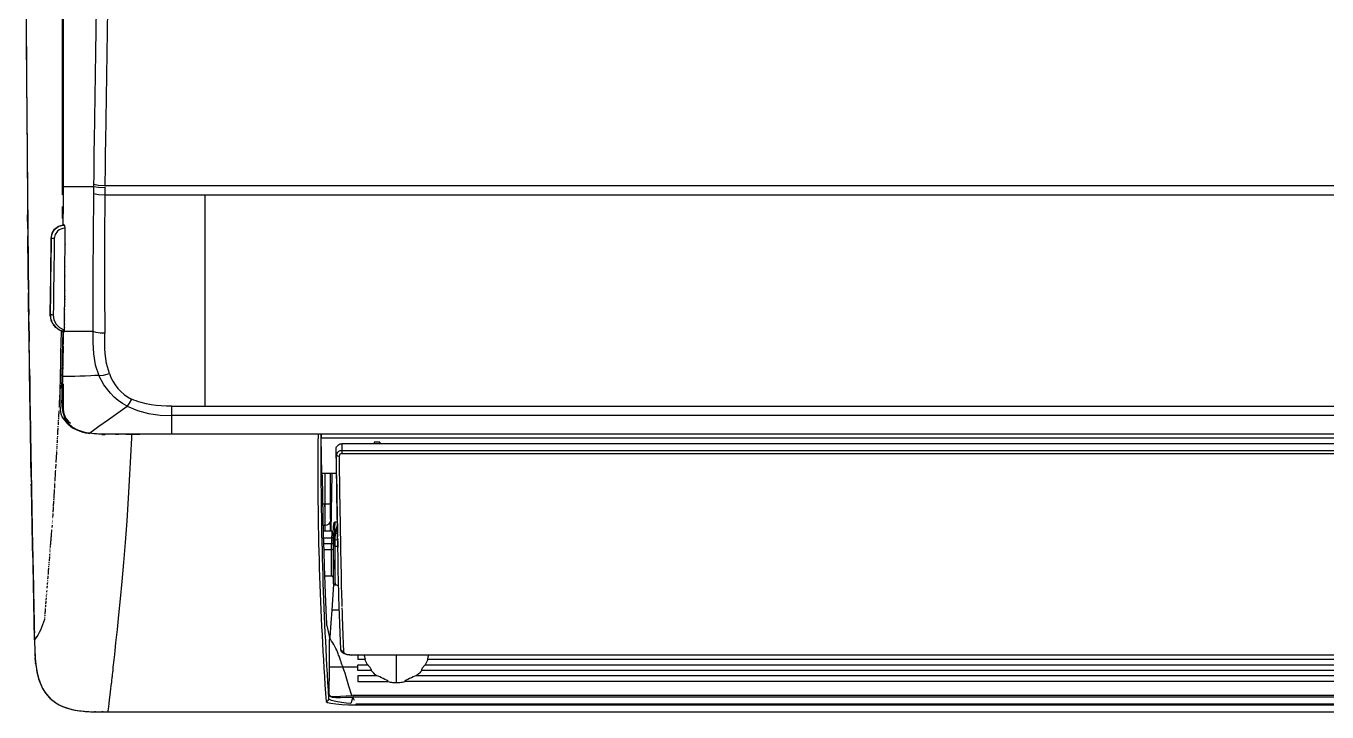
# Model space of a CAD drawing. Header units: millimetres. Extents: x 1291 to 5660, y 748 to 2981.
# Drawn here: x 1316.2 to 1551.4, y 1214.9 to 1338.8 of the extents above; entities that cross this region are included whole.
import ezdxf

# ---------------------------------------------------------------- set-up
doc = ezdxf.new("R2010")
doc.units = ezdxf.units.MM

msp = doc.modelspace()

# ---------------------------------------------------------------- linework, layer by layer
for p, q in [((1322.7, 1283.72), (1322.33, 1283.81)), ((1322.24, 1272.16), (1322.22, 1271.73)), ((1322.03, 1268.25), (1322.02, 1268.12)), ((1321.39, 1257.22), (1321.36, 1256.78)), ((1321.23, 1254.57), (1321.22, 1254.45)), ((1321.26, 1255.1), (1321.25, 1254.99)), ((1321.14, 1253.04), (1321.08, 1252.04)), ((1320.39, 1243.01), (1320.33, 1242.16)), ((1319.97, 1237.72), (1319.93, 1237.25)), ((1331.01, 1214.9), (2366.35, 1214.9))]:
    msp.add_line(p, q)
for points in [[(1319.49, 1231.67), (1319.49, 1231.63, -0.086715), (1317.7, 1227.91), (1316.71, 1282.01), (1316.22, 1336.11), (1316.21, 1390.21), (1316.69, 1444.32), (1317.67, 1498.42), (1317.67, 1498.46), (1317.68, 1498.51)], [(1322.77, 1308.37, -0.002284), (1323.36, 1466.25), (1323.41, 1466.27), (1323.5, 1466.29, 0.046694), (1322.3, 1488.44)], [(1330.43, 1309.81), (1330.43, 1309.59), (1330.42, 1308.94), (1330.42, 1308.29, 0.006046), (1330.43, 1283.34)], [(1322.66, 1273.4), (1322.71, 1275.49), (1322.72, 1275.45), (1322.72, 1275.57, 0.001564), (1322.88, 1283.63), (1322.8, 1283.64), (1322.71, 1283.65), (1322.77, 1283.66), (1322.83, 1283.67)], [(1368.98, 1265.04, 0.021038), (1370.44, 1216.8), (1370.68, 1216.63), (1371.29, 1216.48), (1372.17, 1216.36), (1373.26, 1216.26), (1374.51, 1216.2), (1375.86, 1216.18), (2245.99, 1216.18), (2247.34, 1216.2), (2248.6, 1216.26), (2249.69, 1216.36), (2250.56, 1216.48), (2251.17, 1216.63), (2251.41, 1216.8, 0.021106), (2252.87, 1265.04)], [(1370.44, 1216.8), (1370.79, 1216.95), (1370.94, 1217.3, -0.017009), (1369.54, 1265.05), (1369.55, 1264.43)], [(2248.57, 1262.09), (1373.28, 1262.09, 0.407565), (1372.28, 1261.42), (1372.43, 1261.21), (1372.78, 1261.12), (1372.8, 1259.67), (1372.82, 1258.23), (1372.84, 1256.8), (1372.86, 1255.39), (1372.88, 1254), (1372.91, 1252.63), (1372.92, 1251.94), (1372.94, 1250.6), (1372.95, 1249.94), (1372.97, 1248.63), (1372.99, 1247.34), (1373.02, 1246.08), (1373.04, 1244.85), (1373.06, 1243.64), (1373.08, 1242.46), (1373.11, 1241.31), (1373.13, 1240.18), (1373.18, 1238.01), (1373.24, 1235.94), (1373.26, 1234.94), (1373.29, 1233.97)]]:
    msp.add_lwpolyline(points, format="xyb")
for points in [[(1316.16, 1363.91), (1316.16, 1353.23), (1316.19, 1342.56), (1316.21, 1337.64), (1316.24, 1332.72), (1316.26, 1328.13), (1316.29, 1323.55), (1316.35, 1315.42), (1316.42, 1307.28), (1316.43, 1306.01), (1316.45, 1304.74), (1316.53, 1297.12), (1316.54, 1295.89)], [(1328.84, 1342.06), (1328.72, 1334.09), (1328.6, 1326.13), (1328.48, 1318.18), (1328.45, 1316.2), (1328.43, 1314.22), (1328.42, 1313.72), (1328.42, 1313.22), (1328.41, 1312.24), (1328.4, 1311.74), (1328.4, 1311.24), (1328.39, 1310.75), (1328.39, 1310.25), (1328.39, 1310.02), (1328.38, 1309.81), (1328.36, 1308.51), (1328.36, 1307.72), (1328.35, 1306.95), (1328.34, 1306.55), (1328.34, 1306.16), (1328.34, 1305.38), (1328.32, 1303.82), (1328.3, 1302.25), (1328.28, 1299.13), (1328.27, 1296.02), (1328.26, 1292.91), (1328.26, 1289.82), (1328.26, 1283.65), (1328.25, 1281.64), (1328.34, 1279.63), (1328.69, 1277.64), (1329.34, 1275.7), (1328.58, 1275.67), (1327.86, 1275.64), (1326.85, 1275.6), (1325.89, 1275.57), (1324.97, 1275.54), (1324.12, 1275.51), (1323.41, 1275.5), (1322.76, 1275.49)], [(1323.08, 1283.82), (1323.09, 1283.84), (1323.18, 1292.31), (1323.19, 1292.38), (1323.22, 1302.38), (1323.21, 1302.46), (1323.2, 1302.54), (1323.19, 1302.61), (1323.17, 1302.68), (1323.15, 1302.74), (1323.12, 1302.79), (1323.1, 1302.83), (1323.09, 1302.85), (1323.07, 1302.86), (1322.98, 1302.88), (1322.9, 1302.91), (1322.9, 1304.21), (1322.91, 1305.52), (1322.91, 1313.46), (1322.91, 1316.44), (1322.91, 1328.42), (1322.91, 1334.42), (1322.92, 1338.24), (1322.92, 1342.06)], [(1330.91, 1341.86), (1330.79, 1333.89), (1330.66, 1325.93), (1330.6, 1321.95), (1330.53, 1317.97), (1330.5, 1315.99), (1330.47, 1314), (1330.46, 1313.01), (1330.45, 1312.02), (1330.44, 1311.52), (1330.43, 1310.03), (2366.92, 1310.03)], [(1316.26, 1328.13), (1316.29, 1323.55), (1316.35, 1315.42), (1316.43, 1307.28)], [(1322.91, 1308.33), (1322.81, 1308.34), (1322.77, 1308.36)], [(1330.43, 1309.6), (1329.27, 1309.65), (1328.38, 1309.81), (1322.91, 1309.81)], [(2374.44, 1309.81), (2368.97, 1309.81), (2368.98, 1309.16), (2368.99, 1308.51), (2368.09, 1308.35), (2366.94, 1308.28), (1330.41, 1308.28), (1329.25, 1308.35), (1328.37, 1308.51)], [(1328.39, 1310.25), (1329.27, 1310.1), (1330.43, 1310.03)], [(1348.47, 1308.29), (1348.47, 1270.13)], [(1322.76, 1304.08), (1322.77, 1306.22)], [(1316.47, 1302.2), (1316.45, 1304.74)], [(1320.54, 1286.6), (1320.54, 1286.76), (1320.63, 1293.57), (1320.71, 1300.54), (1320.88, 1301.4), (1321.34, 1302.14), (1322.05, 1302.67), (1322.9, 1302.91), (1322.76, 1302.88)], [(1320.63, 1285.97), (1320.6, 1287.6), (1320.6, 1288.02), (1320.62, 1289.3), (1320.63, 1290.14), (1320.65, 1291.85), (1320.67, 1293.58), (1320.69, 1295.3), (1320.71, 1296.17), (1320.72, 1297.04), (1320.74, 1298.79), (1320.74, 1299.23), (1320.75, 1299.66), (1320.75, 1299.89), (1320.76, 1300.1), (1320.76, 1300.44), (1320.77, 1300.76), (1320.8, 1300.97), (1320.85, 1301.18), (1320.92, 1301.38), (1320.93, 1301.41), (1320.94, 1301.43), (1320.95, 1301.46), (1320.96, 1301.49), (1320.99, 1301.53)], [(1321.01, 1301.58), (1321.06, 1301.68), (1321.12, 1301.77), (1321.18, 1301.86), (1321.24, 1301.95), (1321.3, 1302.04), (1321.38, 1302.11), (1321.41, 1302.15), (1321.49, 1302.23), (1321.53, 1302.27), (1321.61, 1302.34), (1321.79, 1302.47), (1321.92, 1302.56), (1321.97, 1302.58), (1322, 1302.6), (1322.02, 1302.61)], [(1323.22, 1302.31), (1322.84, 1302.26), (1322.47, 1302.17), (1322.13, 1302.01), (1321.84, 1301.77), (1321.41, 1301.17), (1321.26, 1300.45), (1321.24, 1298.68), (1321.22, 1296.92), (1321.2, 1296.05), (1321.19, 1295.18), (1321.17, 1293.44), (1321.15, 1291.71), (1321.13, 1289.99), (1321.11, 1288.29), (1321.09, 1286.59), (1321.21, 1285.75), (1321.59, 1284.98), (1322.19, 1284.37), (1322.98, 1283.95), (1323.09, 1283.91)], [(1322.05, 1302.62), (1322.07, 1302.63), (1322.17, 1302.68)], [(1322.27, 1302.72), (1322.37, 1302.76), (1322.58, 1302.82), (1322.8, 1302.86), (1322.9, 1302.87), (1322.94, 1302.87), (1322.95, 1302.86)], [(1323.02, 1302.86), (1323.05, 1302.86), (1323.05, 1302.92), (1322.98, 1302.91)], [(1316.6, 1291.22), (1316.58, 1292.36), (1316.57, 1293.51), (1316.55, 1294.66), (1316.54, 1295.89), (1316.53, 1297.12), (1316.51, 1298.39), (1316.49, 1300.93)], [(1321.26, 1300.44), (1320.92, 1300.47), (1320.76, 1300.54), (1320.71, 1300.54)], [(1323.22, 1299.44), (1323.21, 1299.36)], [(1323.21, 1296.45), (1323.2, 1296.38)], [(1316.56, 1294.66), (1316.57, 1293.51), (1316.58, 1292.36), (1316.62, 1288.92), (1316.65, 1286.62)], [(1323.2, 1295.42), (1323.2, 1295.35)], [(1323.2, 1293.71), (1323.19, 1293.64)], [(1316.69, 1283.76), (1316.68, 1284.34), (1316.67, 1285.48), (1316.65, 1286.62), (1316.63, 1287.77), (1316.62, 1288.92), (1316.6, 1290.64)], [(1323.16, 1289.53), (1323.15, 1289.46)], [(1323.17, 1289.99), (1323.16, 1289.93)], [(1323.18, 1291.14), (1323.17, 1291.08)], [(1320.59, 1287.18), (1320.6, 1287.39)], [(1323.14, 1287.69), (1323.13, 1287.63)], [(1323.15, 1288.6), (1323.14, 1288.54)], [(1321.09, 1286.59), (1320.75, 1286.64), (1320.59, 1286.76), (1320.54, 1286.76)], [(1320.55, 1286.51), (1320.55, 1286.52)], [(1320.57, 1286.33), (1320.56, 1286.35)], [(1320.59, 1286.87), (1320.59, 1286.97)], [(1320.91, 1285.33), (1320.81, 1285.56), (1320.73, 1285.79), (1320.71, 1285.85), (1320.67, 1286.03), (1320.64, 1286.15), (1320.62, 1286.27), (1320.61, 1286.39), (1320.6, 1286.52), (1320.59, 1286.63)], [(1320.61, 1286.06), (1320.61, 1286.07)], [(1320.63, 1285.99), (1320.62, 1286)], [(1320.68, 1285.78), (1320.68, 1285.79), (1320.67, 1285.82)], [(1320.94, 1285.15), (1320.86, 1285.32), (1320.83, 1285.39), (1320.79, 1285.48), (1320.76, 1285.54), (1320.74, 1285.61), (1320.72, 1285.66), (1320.7, 1285.71), (1320.69, 1285.74)], [(1321.06, 1285.06), (1321.02, 1285.12), (1320.96, 1285.23)], [(1321.02, 1285.02), (1320.97, 1285.1)], [(1321.06, 1284.95), (1321.04, 1284.99)], [(1322.11, 1283.93), (1321.56, 1284.35), (1321.11, 1284.88), (1321.09, 1284.91), (1321.08, 1284.93)], [(1322.61, 1283.75), (1322.49, 1283.8), (1322.38, 1283.85), (1322.26, 1283.91), (1322.05, 1284.04), (1321.84, 1284.19), (1321.79, 1284.23), (1321.74, 1284.27), (1321.69, 1284.31), (1321.65, 1284.35), (1321.56, 1284.44), (1321.47, 1284.53), (1321.3, 1284.71), (1321.16, 1284.91), (1321.12, 1284.96)], [(1323.11, 1284.99), (1323.1, 1284.93)], [(1323.12, 1286.11), (1323.11, 1286.04)], [(1323.11, 1285.73), (1323.11, 1285.67)], [(1323.13, 1286.86), (1323.12, 1286.8)], [(1323.12, 1286.49), (1323.12, 1286.42)], [(1316.68, 1284.34), (1316.7, 1283.19), (1316.72, 1281.83)], [(1316.8, 1276.36), (1316.78, 1277.73), (1316.72, 1281.83), (1316.7, 1283.19)], [(1322.27, 1283.84), (1322.26, 1283.85), (1322.24, 1283.85)], [(1322.32, 1283.81), (1322.3, 1283.82), (1322.28, 1283.83)], [(1322.37, 1274.38), (1322.38, 1275.16), (1322.4, 1275.91), (1322.44, 1277.8), (1322.48, 1279.72), (1322.52, 1281.65), (1322.56, 1283.6), (1322.56, 1283.7)], [(1322.39, 1283.78), (1322.38, 1283.78)], [(1322.43, 1283.76), (1322.4, 1283.77)], [(1322.55, 1283.71), (1322.52, 1283.72)], [(1322.71, 1283.65), (1322.68, 1283.66)], [(1322.74, 1275.51), (1322.73, 1275.53), (1322.72, 1275.55), (1322.72, 1275.57), (1322.71, 1275.53), (1322.71, 1275.49), (1322.7, 1275.49), (1322.7, 1275.48), (1322.72, 1276.5), (1322.74, 1277.5), (1322.76, 1278.51), (1322.78, 1279.52), (1322.82, 1281.57), (1322.86, 1283.64), (1322.78, 1283.65)], [(1322.82, 1283.68), (1322.73, 1283.71), (1322.72, 1283.71)], [(1322.82, 1283.67), (1322.88, 1283.75), (1322.98, 1283.95)], [(1329.33, 1275.7), (1330.17, 1275.79), (1331.23, 1276.09), (1330.73, 1277.85), (1330.48, 1279.67), (1330.44, 1280.58), (1330.43, 1281.5), (1330.43, 1282.42), (1330.43, 1283.34), (1329.57, 1283.37), (1328.82, 1283.48), (1328.26, 1283.65), (1322.91, 1283.65), (1322.9, 1283.12), (1322.89, 1282.61), (1322.88, 1282.09), (1322.87, 1281.58), (1322.87, 1281.32)], [(1322.89, 1283.66), (1322.88, 1283.66)], [(1323.06, 1283.72), (1323.05, 1283.69), (1323.04, 1283.67)], [(1323.07, 1283.77), (1323.06, 1283.74)], [(1323.08, 1283.8), (1323.07, 1283.78)], [(1323.1, 1284.38), (1323.09, 1284.31)], [(1322.87, 1281.06), (1322.86, 1280.8), (1322.86, 1280.55), (1322.85, 1280.03), (1322.84, 1279.52), (1322.82, 1278.51), (1322.8, 1277.5), (1322.79, 1277.37)], [(1316.9, 1269.53), (1316.8, 1276.36), (1316.82, 1274.99), (1316.86, 1272.26)], [(1322.7, 1275.7), (1322.49, 1275.78), (1322.4, 1275.91)], [(1322.69, 1275.49), (1322.64, 1273.37), (1322.65, 1271.17), (1322.72, 1270.04), (1322.88, 1268.92), (1323.03, 1268.37), (1323.23, 1267.84), (1323.34, 1267.6), (1323.48, 1267.36), (1323.56, 1267.24), (1323.64, 1267.13), (1323.71, 1267.02), (1323.8, 1266.91), (1323.81, 1266.93), (1324.55, 1266.26), (1325.44, 1265.8), (1326.41, 1265.49), (1327.39, 1265.3), (1327.52, 1265.28)], [(1322.75, 1275.41), (1322.7, 1273.36), (1322.71, 1271.25), (1322.77, 1270.15), (1322.93, 1269.04), (1323.27, 1267.97), (1323.83, 1267.01), (1323.81, 1266.98), (1323.81, 1266.96), (1323.8, 1266.94), (1323.81, 1266.93), (1323.22, 1267.89), (1322.88, 1269), (1322.72, 1270.12), (1322.66, 1271.24)], [(1322.79, 1277.24), (1322.79, 1277.12), (1322.78, 1276.49), (1322.77, 1276.24), (1322.75, 1275.49)], [(1322.75, 1275.5), (1322.75, 1275.5)], [(1322.76, 1275.99), (1322.76, 1275.75)], [(1322.79, 1276.99), (1322.78, 1276.74)], [(1342.5, 1265.11), (1342.5, 1270.13), (1341.55, 1270.15), (1340.58, 1270.2), (1339.68, 1270.28), (1338.79, 1270.42), (1337.87, 1270.6), (1336.96, 1270.82), (1336.52, 1270.95), (1336.07, 1271.1), (1335.64, 1271.27), (1335.22, 1271.45), (1334.8, 1270.69), (1334.44, 1270.15), (1333.62, 1270.64), (1332.84, 1271.19), (1332.1, 1271.81), (1331.41, 1272.49), (1330.23, 1274.01), (1329.34, 1275.7)], [(1322.35, 1273.98), (1322.33, 1273.78), (1322.32, 1273.57), (1322.31, 1273.36), (1322.3, 1273.15), (1322.29, 1272.94), (1322.27, 1272.72), (1322.27, 1272.64), (1322.27, 1272.57), (1322.26, 1272.48), (1322.26, 1272.4)], [(1324.92, 1266.04), (1324.54, 1266.26), (1324.15, 1266.57), (1323.74, 1266.95), (1322.71, 1268.24), (1322.54, 1268.69), (1322.44, 1269.17), (1322.4, 1269.4), (1322.38, 1269.65), (1322.37, 1269.89), (1322.36, 1270.14), (1322.36, 1273.87), (1322.37, 1274.39), (1322.36, 1274.18)], [(1322.87, 1274.19), (1322.86, 1273.08), (1322.85, 1271.93), (1322.85, 1271.36), (1322.86, 1270.77), (1322.86, 1270.18), (1322.87, 1269.58), (1323, 1268.8)], [(1317.1, 1257.4), (1317.09, 1258.03), (1317.08, 1258.66), (1317.06, 1259.3), (1317.04, 1260.57), (1317.02, 1261.84), (1317.01, 1262.48), (1317, 1263.11), (1316.99, 1263.75), (1316.98, 1264.38), (1316.96, 1265.65), (1316.94, 1266.93), (1316.92, 1268.23), (1316.9, 1269.53), (1316.86, 1272.26)], [(1322.19, 1271.2), (1322.18, 1271.11), (1322.18, 1271.01), (1322.17, 1270.93), (1322.17, 1270.83), (1322.17, 1270.75), (1322.16, 1270.67), (1322.15, 1270.52), (1322.15, 1270.46), (1322.15, 1270.39)], [(1322.21, 1271.56), (1322.21, 1271.47), (1322.21, 1271.38), (1322.19, 1271.29)], [(1322.23, 1271.9), (1322.22, 1271.81)], [(1322.35, 1272.3), (1322.36, 1272.83)], [(1322.36, 1271.23), (1322.35, 1271.77)], [(1316.92, 1268.23), (1316.94, 1266.93)], [(1322.09, 1269.33), (1322.08, 1269.3), (1322.03, 1268.17)], [(1322.04, 1268.34), (1322.03, 1268.29)], [(1322.05, 1268.5), (1322.04, 1268.46)], [(1322.04, 1268.43), (1322.04, 1268.39)], [(1322.05, 1268.61), (1322.05, 1268.57)], [(1322.07, 1268.89), (1322.06, 1268.85)], [(1322.07, 1269.06), (1322.07, 1269.03)], [(1322.07, 1269), (1322.07, 1268.96)], [(1322.1, 1269.62), (1322.1, 1269.59)], [(1322.13, 1270.06), (1322.12, 1270.03), (1322.12, 1269.97)], [(1322.14, 1270.24), (1322.13, 1270.19)], [(1322.14, 1270.34), (1322.14, 1270.28)], [(1323.11, 1268.43), (1323.11, 1268.42), (1323.39, 1267.89), (1323.77, 1267.43), (1324.23, 1267.06)], [(1327.64, 1265.28), (1327.63, 1265.29), (1327.62, 1265.3), (1329.34, 1266.53), (1331.08, 1267.77), (1332.75, 1268.95), (1334.44, 1270.15), (1336.33, 1269.35), (1338.34, 1268.83), (1340.4, 1268.55), (1342.5, 1268.46)], [(1342.5, 1270.13), (2354.85, 1270.13), (2354.85, 1265.11)], [(2354.85, 1268.45), (1342.5, 1268.45)], [(1321.92, 1266.18), (1321.88, 1265.62), (1321.87, 1265.44), (1321.86, 1265.26), (1321.85, 1265.08), (1321.85, 1265.03), (1321.85, 1264.98)], [(1321.91, 1265.99), (1321.89, 1265.81)], [(1321.94, 1266.57), (1321.93, 1266.37)], [(1321.96, 1267), (1321.96, 1266.96), (1321.95, 1266.76)], [(1321.98, 1267.26), (1321.97, 1267.22)], [(1321.97, 1267.18), (1321.97, 1267.13), (1321.97, 1267.09)], [(1321.99, 1267.5), (1321.99, 1267.44), (1321.98, 1267.41)], [(1322, 1267.62), (1321.99, 1267.59)], [(1322, 1267.69), (1322, 1267.67)], [(1322.02, 1267.97), (1322.01, 1267.93)], [(1322.01, 1267.86), (1322.01, 1267.83)], [(1323.83, 1267.01), (1324.57, 1266.35), (1325.44, 1265.87), (1326.39, 1265.56), (1327.36, 1265.35), (1327.5, 1265.33), (1327.62, 1265.3)], [(1317.7, 1227.9), (1317.71, 1227.2), (1317.73, 1226.51), (1317.75, 1225.82), (1317.79, 1225.12), (1317.84, 1224.42), (1317.9, 1223.73), (1317.99, 1223.04), (1318.09, 1222.36), (1318.24, 1221.67), (1318.41, 1221), (1318.63, 1220.34), (1318.89, 1219.69), (1319.2, 1219.07), (1319.56, 1218.48), (1319.99, 1217.92), (1320.45, 1217.41), (1320.98, 1216.95), (1321.55, 1216.55), (1322.14, 1216.2), (1322.77, 1215.9), (1323.42, 1215.65), (1324.09, 1215.45), (1324.77, 1215.29), (1325.45, 1215.17), (1326.14, 1215.08), (1326.84, 1215.01), (1327.53, 1214.96), (1328.23, 1214.93), (1329.62, 1214.9), (1331.01, 1214.9), (1331.03, 1215.13), (1331.12, 1215.84), (1331.19, 1216.41), (1331.28, 1217.12), (1331.38, 1218.01), (1331.51, 1219.06), (1331.58, 1219.66), (1331.65, 1220.31), (1331.69, 1220.65), (1331.73, 1221), (1331.75, 1221.19), (1331.77, 1221.37), (1331.8, 1221.56), (1331.82, 1221.75), (1331.84, 1221.95), (1331.86, 1222.14), (1331.89, 1222.35), (1331.91, 1222.55), (1331.95, 1222.97), (1332, 1223.41), (1332.1, 1224.32), (1332.21, 1225.29), (1332.43, 1227.42), (1332.68, 1229.8), (1332.95, 1232.43), (1333.23, 1235.32), (1333.53, 1238.48), (1333.83, 1241.89), (1334.13, 1245.54), (1334.43, 1249.43), (1334.71, 1253.51), (1334.96, 1257.78), (1335.08, 1259.97), (1335.19, 1262.2), (1335.23, 1263.32), (1335.27, 1264.45), (1335.3, 1265.04)], [(1321.8, 1264.09), (1321.79, 1263.88), (1321.77, 1263.67), (1321.76, 1263.48)], [(1321.81, 1264.34), (1321.81, 1264.32), (1321.81, 1264.26), (1321.8, 1264.23)], [(1321.8, 1264.16), (1321.8, 1264.13)], [(1321.82, 1264.41), (1321.81, 1264.39)], [(1321.83, 1264.61), (1321.82, 1264.59)], [(1321.82, 1264.51), (1321.82, 1264.49)], [(1321.83, 1264.75), (1321.83, 1264.68), (1321.83, 1264.64)], [(1326.91, 1265.36), (1327.39, 1265.28), (1327.65, 1265.23)], [(1327.37, 1265.35), (1327.38, 1265.31), (1327.39, 1265.3), (1327.39, 1265.28)], [(1327.63, 1265.31), (1328.04, 1265.25), (1328.45, 1265.21), (1328.86, 1265.17)], [(1328.05, 1265.21), (1327.65, 1265.25), (1327.64, 1265.26)], [(2369.86, 1265.33), (2369.73, 1265.3), (2369.72, 1265.29), (2369.72, 1265.28), (2369.71, 1265.26), (2369.7, 1265.25), (2369.13, 1265.18), (2368.54, 1265.13), (2368.13, 1265.11), (2367.71, 1265.09), (2367.29, 1265.08), (1329.88, 1265.08), (1329.29, 1265.1), (1328.88, 1265.13), (1328.47, 1265.16)], [(1329.27, 1265.15), (1329.87, 1265.12), (1330.47, 1265.11)], [(1329.87, 1265.06), (1330.48, 1265.05)], [(1330.47, 1265.11), (1330.47, 1265.09), (1330.47, 1265.08)], [(1332.34, 1265.11), (1332.97, 1265.11)], [(1334.22, 1265.11), (1336.72, 1265.09)], [(1340.46, 1265.09), (1339.21, 1265.09)], [(1340.46, 1265.12), (1340.46, 1265.05)], [(1370.59, 1230.54), (1370.54, 1231.01), (1370.49, 1231.89), (1370.31, 1236.29), (1370.14, 1241.27), (1370.06, 1243.91), (1369.98, 1246.89), (1369.9, 1250.2), (1369.84, 1253.8), (1369.77, 1257.69), (1369.74, 1257.69), (1369.74, 1257.92), (1369.65, 1258.02), (1369.55, 1264.44), (2252.3, 1264.44)], [(1380.15, 1263.36), (1380.15, 1263.63), (1379.15, 1263.63), (1379.15, 1263.36)], [(1379.15, 1263.63), (1379.18, 1263.36)], [(1380.15, 1263.63), (1380.12, 1263.36)], [(1317.01, 1262.48), (1317.02, 1261.84), (1317.05, 1260.57)], [(1321.67, 1261.95), (1321.67, 1261.79), (1321.66, 1261.63), (1321.63, 1261.07), (1321.61, 1260.79), (1321.58, 1260.24), (1321.56, 1259.96)], [(1321.69, 1262.27), (1321.68, 1262.12)], [(1321.71, 1262.6), (1321.7, 1262.44)], [(1321.73, 1262.93), (1321.72, 1262.76)], [(1321.75, 1263.29), (1321.74, 1263.11)], [(1372.34, 1257.11), (1372.32, 1258.53), (1372.3, 1259.96), (1372.28, 1261.42), (1372.27, 1261.94), (1372.26, 1262.46), (1372.28, 1262.63), (1372.33, 1262.79), (1372.41, 1262.94), (1372.53, 1263.08), (1372.66, 1263.19), (1372.83, 1263.28), (1372.99, 1263.33), (1373.15, 1263.36), (1373.2, 1263.36)], [(1373.07, 1226.27), (1373.02, 1227.67), (1372.96, 1229.19), (1372.9, 1230.8), (1372.85, 1232.54), (1372.83, 1232.99), (1372.82, 1233.45), (1372.81, 1233.68), (1372.8, 1233.92), (1372.8, 1234.15), (1372.79, 1234.39), (1372.76, 1235.35), (1372.74, 1236.35), (1372.68, 1238.4), (1372.64, 1240.57), (1372.61, 1241.69), (1372.59, 1242.84), (1372.55, 1244.66), (1372.54, 1245.21), (1372.52, 1246.44), (1372.49, 1247.7), (1372.47, 1248.98), (1372.45, 1250.28), (1372.44, 1250.61), (1372.44, 1250.94), (1372.43, 1251.27), (1372.43, 1251.61), (1372.42, 1252.28), (1372.4, 1252.96), (1372.38, 1254.32), (1372.36, 1255.71), (1372.3, 1259.59), (1372.26, 1262.47)], [(2248.6, 1263.36), (1373.25, 1263.36), (1373.26, 1262.99), (1373.27, 1262.62), (1373.27, 1262.35), (1373.28, 1262.09), (1373.28, 1261.58), (2248.57, 1261.58)], [(1317.07, 1259.3), (1317.08, 1258.66), (1317.09, 1258.03), (1317.14, 1255.49), (1317.23, 1250.31), (1317.33, 1245.13), (1317.37, 1242.84), (1317.43, 1240.11), (1317.52, 1236)], [(1321.54, 1259.69), (1321.53, 1259.42), (1321.51, 1259.15), (1321.49, 1258.88)], [(1317.11, 1256.76), (1317.13, 1256.13)], [(1321.34, 1256.47), (1321.34, 1256.45)], [(1321.36, 1256.7), (1321.35, 1256.68)], [(1321.37, 1256.86), (1321.36, 1256.84)], [(1321.38, 1257.02), (1321.37, 1257)], [(1321.39, 1257.16), (1321.38, 1257.14)], [(1321.48, 1258.61), (1321.46, 1258.34), (1321.44, 1258.07), (1321.43, 1257.8), (1321.41, 1257.53), (1321.39, 1257.27)], [(1372.34, 1258.02), (1369.65, 1258.02)], [(1370.18, 1257.93), (1370.18, 1251.34), (1370.18, 1250.3), (1370.19, 1249.38), (1370.2, 1248.59)], [(1371.17, 1257.93), (1371.18, 1251.55), (1371.18, 1250.73), (1371.19, 1249.98), (1371.2, 1249.35)], [(1371.47, 1257.93), (1371.3, 1247.56)], [(1372.34, 1256.78), (1372.36, 1255.41), (1372.37, 1254.73), (1372.38, 1254.06), (1372.4, 1252.72), (1372.42, 1251.42), (1372.51, 1246.54)], [(1317.38, 1242.84), (1317.33, 1245.13), (1317.13, 1255.49), (1317.12, 1256.12)], [(1321.26, 1255.07), (1321.18, 1253.62)], [(1321.21, 1254.23), (1321.21, 1254.2)], [(1321.22, 1254.39), (1321.22, 1254.37)], [(1321.24, 1254.75), (1321.24, 1254.72)], [(1321.27, 1255.18), (1321.26, 1255.15)], [(1321.32, 1256.16), (1321.32, 1256.14), (1321.28, 1255.35), (1321.27, 1255.33)], [(1321.29, 1255.62), (1321.28, 1255.61)], [(1321.28, 1255.52), (1321.28, 1255.51)], [(1321.28, 1255.45), (1321.28, 1255.43)], [(1321.3, 1255.77), (1321.29, 1255.76)], [(1321.29, 1255.7), (1321.29, 1255.69)], [(1321.3, 1255.85), (1321.3, 1255.83)], [(1321.32, 1256.07), (1321.31, 1256.05)], [(1321.31, 1256), (1321.31, 1255.98)], [(1321.33, 1256.32), (1321.33, 1256.3)], [(1321.07, 1251.88), (1321.06, 1251.72), (1321.05, 1251.54), (1321.04, 1251.37), (1321.03, 1251.18), (1321.02, 1250.99)], [(1321.11, 1252.54), (1321.09, 1252.21)], [(1321.13, 1252.87), (1321.12, 1252.7)], [(1321.16, 1253.37), (1321.15, 1253.2)], [(1321.17, 1253.45), (1321.16, 1253.43)], [(1321.17, 1253.53), (1321.17, 1253.51)], [(1321.19, 1253.79), (1321.18, 1253.77)], [(1321.18, 1253.7), (1321.18, 1253.68)], [(1321.2, 1254.04), (1321.2, 1254.01)], [(1371.18, 1252.42), (1369.86, 1252.42)], [(1370.17, 1252.42), (1370.18, 1251.34), (1370.19, 1250.3), (1370.19, 1249.38)], [(1320.92, 1249.4), (1320.91, 1249.38), (1320.91, 1249.35)], [(1320.93, 1249.51), (1320.92, 1249.49)], [(1320.95, 1249.8), (1320.94, 1249.78)], [(1320.94, 1249.71), (1320.94, 1249.71)], [(1320.95, 1249.88), (1320.95, 1249.85)], [(1320.97, 1250.12), (1320.96, 1250.08), (1320.96, 1250.05), (1320.96, 1250.02)], [(1321.01, 1250.79), (1321, 1250.6), (1320.98, 1250.39), (1320.97, 1250.18)], [(1370.91, 1248.81), (1371.12, 1249.07), (1371.2, 1249.35), (1371.24, 1247.54), (1371.2, 1249.35), (1371.12, 1249.06), (1370.9, 1248.81), (1370.58, 1248.65), (1370.2, 1248.59), (1370.22, 1247.55)], [(1320.79, 1247.83), (1320.79, 1247.8), (1320.79, 1247.77), (1320.77, 1247.6), (1320.73, 1247.1), (1320.71, 1246.93), (1320.7, 1246.76), (1320.69, 1246.6), (1320.67, 1246.43), (1320.66, 1246.25), (1320.64, 1246.07), (1320.62, 1245.88), (1320.61, 1245.69), (1320.59, 1245.49), (1320.57, 1245.28), (1320.56, 1245.23), (1320.56, 1245.18), (1320.56, 1245.14), (1320.55, 1245.1), (1320.55, 1245.06)], [(1320.8, 1247.96), (1320.8, 1247.93), (1320.8, 1247.91)], [(1320.86, 1248.68), (1320.86, 1248.65), (1320.83, 1248.26)], [(1320.83, 1248.32), (1320.83, 1248.29)], [(1320.85, 1248.48), (1320.84, 1248.45)], [(1320.89, 1249.1), (1320.89, 1249.07), (1320.89, 1249.03), (1320.88, 1249)], [(1320.91, 1249.28), (1320.9, 1249.25)], [(1370.2, 1248.59), (1369.94, 1248.59)], [(1371.46, 1247.57), (1369.96, 1247.54)], [(1371.46, 1247.57), (1371.45, 1247.51), (1371.44, 1247.1), (1371.42, 1246.32), (1370, 1246.31)], [(1371.16, 1247.81), (1371.16, 1247.83)], [(1371.46, 1247.58), (1371.4, 1247.58), (1371.35, 1247.59), (1371.3, 1247.62), (1371.27, 1247.64), (1371.24, 1247.67), (1371.22, 1247.69), (1371.2, 1247.72), (1371.19, 1247.74), (1371.18, 1247.77), (1371.17, 1247.78)], [(1371.98, 1246.03), (1371.99, 1246.35), (1372, 1246.66), (1372.01, 1247.19), (1371.95, 1247.19), (1371.91, 1247.18), (1371.86, 1247.17), (1371.82, 1247.15), (1371.79, 1247.13), (1371.76, 1247.11), (1371.73, 1247.09), (1371.72, 1247.06), (1371.71, 1246.72), (1371.7, 1246.43), (1371.69, 1246.16), (1371.69, 1245.9), (1371.69, 1245.91), (1371.7, 1245.92), (1371.71, 1245.95), (1371.73, 1245.97), (1371.76, 1245.99), (1371.8, 1246), (1371.84, 1246.02), (1371.88, 1246.03), (1371.93, 1246.03)], [(1371.71, 1247.03), (1371.75, 1248.56)], [(1371.77, 1248.9), (1371.77, 1248.84), (1371.76, 1248.77), (1371.76, 1248.67), (1371.75, 1248.53)], [(1372.06, 1249.18), (1372, 1249.17), (1371.95, 1249.15), (1371.91, 1249.13), (1371.88, 1249.11), (1371.85, 1249.09), (1371.83, 1249.06), (1371.82, 1249.03), (1371.8, 1249.01), (1371.8, 1248.99), (1371.79, 1248.98), (1371.78, 1248.96), (1371.78, 1248.95), (1371.78, 1248.94)], [(1372.11, 1247.19), (1372.01, 1247.19), (1372.03, 1248.27), (1372.05, 1248.95), (1372.07, 1249.18)], [(1372.46, 1249.18), (1372.06, 1249.18)], [(1372.08, 1246.04), (1372.11, 1247.19)], [(1372.46, 1248.61), (1372.13, 1247.61), (1372.12, 1247.41), (1372.11, 1247.19), (1372.28, 1247.2), (1372.44, 1247.22), (1372.5, 1247.24)], [(1372.13, 1247.61), (1372.31, 1247.62), (1372.49, 1247.66)], [(1320.52, 1244.66), (1320.51, 1244.63)], [(1320.53, 1244.77), (1320.52, 1244.76), (1320.52, 1244.7), (1320.52, 1244.68)], [(1320.54, 1244.9), (1320.53, 1244.9)], [(1320.53, 1244.83), (1320.53, 1244.82)], [(1320.55, 1245.03), (1320.54, 1245)], [(1370.2, 1239.51), (1371.39, 1239.49), (1371.39, 1245.3), (1370.02, 1245.29)], [(1371.7, 1246.45), (1371.67, 1246.4), (1371.64, 1246.38), (1371.6, 1246.36), (1371.51, 1246.33), (1371.46, 1246.32), (1371.42, 1246.32), (1371.41, 1246.07), (1371.41, 1245.83), (1371.4, 1245.56), (1371.4, 1245.3), (1371.43, 1245.3), (1371.45, 1245.3), (1371.5, 1245.31), (1371.55, 1245.32), (1371.59, 1245.33), (1371.62, 1245.35), (1371.65, 1245.37), (1371.67, 1245.39), (1371.69, 1245.41)], [(1371.93, 1244.86), (1371.88, 1244.85), (1371.84, 1244.84), (1371.76, 1244.82), (1371.73, 1244.81), (1371.71, 1244.79), (1371.7, 1244.78), (1371.69, 1244.76)], [(1372.02, 1244.85), (1372.03, 1246.04), (1371.98, 1246.04), (1371.98, 1237.88), (1372.14, 1237.88), (1372.11, 1238.03), (1372.09, 1238.49), (1372.06, 1239.18), (1372.05, 1240.09), (1372.03, 1241.16), (1372.02, 1242.36)], [(1372.02, 1244.86), (1372.03, 1244.86), (1372.2, 1244.86), (1372.35, 1244.88), (1372.55, 1244.91)], [(1372.03, 1246.03), (1372.65, 1246.14)], [(1372.52, 1246.26), (1372.54, 1245.44), (1372.55, 1244.63)], [(1320.36, 1242.53), (1320.35, 1242.44)], [(1320.39, 1242.91), (1320.38, 1242.82), (1320.37, 1242.72)], [(1320.42, 1243.39), (1320.42, 1243.29), (1320.41, 1243.2)], [(1320.45, 1243.68), (1320.44, 1243.58)], [(1320.47, 1243.94), (1320.46, 1243.92)], [(1320.47, 1244.03), (1320.47, 1243.99), (1320.47, 1243.96)], [(1320.49, 1244.26), (1320.48, 1244.23)], [(1320.48, 1244.18), (1320.48, 1244.16)], [(1320.5, 1244.39), (1320.49, 1244.36)], [(1370.06, 1244.25), (1371.4, 1244.26), (1371.44, 1244.26), (1371.49, 1244.26), (1371.54, 1244.27), (1371.62, 1244.29), (1371.65, 1244.3), (1371.67, 1244.32), (1371.68, 1244.33), (1371.69, 1244.34)], [(1317.44, 1240.11), (1317.49, 1237.37), (1317.52, 1236), (1317.55, 1234.64), (1317.56, 1233.96), (1317.58, 1233.27), (1317.61, 1231.57), (1317.65, 1229.86), (1317.67, 1229.18)], [(1320.22, 1240.86), (1320.21, 1240.68), (1320.19, 1240.53), (1320.18, 1240.39), (1320.17, 1240.24), (1320.16, 1240.1), (1320.15, 1239.95), (1320.14, 1239.81), (1320.12, 1239.65)], [(1320.25, 1241.23), (1320.24, 1241.04)], [(1320.28, 1241.59), (1320.27, 1241.41)], [(1320.31, 1241.97), (1320.3, 1241.78)], [(1319.96, 1237.6), (1319.95, 1237.54)], [(1320.01, 1238.19), (1320, 1238.13), (1320, 1238.05), (1319.99, 1237.97), (1319.98, 1237.91)], [(1320.03, 1238.42), (1320.02, 1238.37), (1320.02, 1238.31)], [(1320.04, 1238.6), (1320.04, 1238.57)], [(1320.05, 1238.72), (1320.05, 1238.69), (1320.05, 1238.66)], [(1320.06, 1238.86), (1320.06, 1238.84)], [(1320.11, 1239.49), (1320.1, 1239.32), (1320.08, 1239.15), (1320.08, 1239.06), (1320.07, 1239.02), (1320.07, 1238.98), (1320.07, 1238.95)], [(1372.82, 1233.3), (1371.51, 1233.3), (1371.84, 1237.92)], [(1372.12, 1237.87), (1372.3, 1237.86), (1372.47, 1237.82), (1372.7, 1237.69)], [(1319.79, 1235.51), (1319.76, 1235.12), (1319.75, 1235.09)], [(1319.79, 1235.47), (1319.78, 1235.43), (1319.78, 1235.4)], [(1319.8, 1235.59), (1319.79, 1235.56)], [(1319.82, 1235.96), (1319.82, 1235.91), (1319.82, 1235.86), (1319.81, 1235.81), (1319.81, 1235.77)], [(1319.85, 1236.26), (1319.85, 1236.21), (1319.84, 1236.15)], [(1319.88, 1236.59), (1319.87, 1236.53)], [(1319.89, 1236.75), (1319.89, 1236.7), (1319.88, 1236.65)], [(1319.9, 1236.91), (1319.9, 1236.86)], [(1319.95, 1237.48), (1319.94, 1237.43)], [(1319.94, 1237.37), (1319.94, 1237.31)], [(1317.57, 1233.96), (1317.58, 1233.27)], [(1319.59, 1232.91), (1319.59, 1232.88), (1319.58, 1232.84)], [(1319.64, 1233.56), (1319.63, 1233.4), (1319.62, 1233.32), (1319.61, 1233.23), (1319.61, 1233.17), (1319.6, 1233.11), (1319.6, 1233.06), (1319.6, 1233), (1319.59, 1232.96)], [(1319.65, 1233.72), (1319.65, 1233.63)], [(1319.67, 1233.96), (1319.66, 1233.88)], [(1319.69, 1234.21), (1319.68, 1234.12), (1319.68, 1234.04)], [(1319.7, 1234.43), (1319.7, 1234.37)], [(1319.72, 1234.59), (1319.71, 1234.54), (1319.71, 1234.49)], [(1319.74, 1234.78), (1319.73, 1234.77), (1319.73, 1234.72), (1319.72, 1234.7)], [(1319.72, 1234.65), (1319.72, 1234.62)], [(1319.74, 1234.91), (1319.74, 1234.88)], [(1319.75, 1235.06), (1319.75, 1235.02)], [(1319.76, 1235.18), (1319.76, 1235.15)], [(1370.59, 1230.54), (1371.03, 1228.37), (1371.18, 1228.37), (1371.35, 1230.98), (1371.51, 1233.3)], [(1373.3, 1233.74), (1373.3, 1233.5), (1373.31, 1233.26), (1373.32, 1233.03), (1373.33, 1232.57), (1373.35, 1232.12), (1373.4, 1230.38), (1373.45, 1228.75), (1373.51, 1227.23), (1373.57, 1225.82), (1373.66, 1225.6), (1373.93, 1225.41), (1374.38, 1225.27), (1374.95, 1225.19), (1374.74, 1225.2), (1374.54, 1225.21), (1374.25, 1225.25), (1373.98, 1225.32), (1373.71, 1225.42), (1373.48, 1225.56), (1373.32, 1225.7), (1373.2, 1225.86), (1373.11, 1226.05), (1373.07, 1226.26), (1373.07, 1226.27), (1373.07, 1226.33)], [(1317.61, 1231.57), (1317.65, 1229.86), (1317.66, 1229.18), (1317.69, 1227.84), (1317.75, 1225.95), (1317.76, 1225.62), (1317.78, 1225.15), (1317.81, 1224.67), (1317.94, 1223.4)], [(1319.5, 1231.82), (1319.5, 1231.78)], [(1319.51, 1231.96), (1319.51, 1231.92), (1319.51, 1231.89)], [(1319.54, 1232.25), (1319.53, 1232.21)], [(1319.54, 1232.32), (1319.54, 1232.28)], [(1319.55, 1232.46), (1319.55, 1232.42)], [(1319.56, 1232.54), (1319.56, 1232.5)], [(1319.57, 1232.7), (1319.57, 1232.64)], [(1319.58, 1232.81), (1319.58, 1232.78)], [(1317.68, 1228.51), (1317.69, 1227.85), (1317.71, 1227.37), (1317.72, 1226.89)], [(1317.74, 1226.26), (1317.75, 1225.95), (1317.76, 1225.62), (1317.79, 1225.15)], [(1373.57, 1225.82), (1373.23, 1225.95), (1373.07, 1226.27)], [(1317.89, 1223.88), (1317.87, 1224.04), (1317.82, 1224.67)], [(1317.87, 1224.04), (1317.89, 1223.88), (1317.94, 1223.4), (1317.98, 1223.09), (1318.03, 1222.78), (1318.13, 1222.15), (1318.2, 1221.84), (1318.27, 1221.53), (1318.44, 1220.91)], [(1317.92, 1223.56), (1317.9, 1223.72)], [(1374.94, 1225.21), (2248.25, 1225.21), (2248.25, 1225.18)], [(1376.14, 1225.18), (1376.14, 1224.4)], [(1376.14, 1224.41), (1377.48, 1224.41)], [(1379.57, 1221.4), (1379.31, 1221.63), (1379.04, 1221.88), (1378.8, 1222.13), (1378.58, 1222.41), (1376.14, 1222.41), (1376.14, 1223.4), (1377.91, 1223.4), (1377.68, 1223.9), (1377.58, 1224.14), (1377.48, 1224.4)], [(1383.14, 1220.14), (1383.14, 1225.18)], [(1783.16, 1225.18), (1783.16, 1220.14), (1782.94, 1220.15), (1782.73, 1220.15), (1782.52, 1220.18), (1782.31, 1220.2), (1782.09, 1220.24), (1781.89, 1220.29), (1781.68, 1220.34), (1781.47, 1220.4), (1384.83, 1220.4)], [(1388.8, 1224.4), (1388.6, 1223.9), (1388.37, 1223.4), (1388.34, 1223.39), (1388.31, 1223.37), (1388.27, 1223.33), (1388.22, 1223.29), (1388.17, 1223.23), (1388.11, 1223.17), (1388.04, 1223.09), (1387.97, 1223), (1387.89, 1222.89), (1387.82, 1222.79), (1387.77, 1222.71), (1387.73, 1222.64), (1387.7, 1222.58), (1387.68, 1222.53), (1387.67, 1222.48), (1387.67, 1222.45), (1387.67, 1222.42), (1387.68, 1222.42), (1387.7, 1222.41)], [(1388.37, 1223.4), (1777.93, 1223.4), (1777.81, 1223.65), (1777.7, 1223.9), (1777.59, 1224.14), (1777.51, 1224.4)], [(1388.96, 1225.19), (1388.95, 1225.17), (1388.9, 1225.01), (1388.84, 1224.83), (1388.82, 1224.74), (1388.8, 1224.66), (1388.78, 1224.59), (1388.77, 1224.52), (1388.77, 1224.47), (1388.77, 1224.43), (1388.77, 1224.41), (1388.78, 1224.4)], [(1388.8, 1224.41), (1777.5, 1224.41)], [(1318.03, 1222.78), (1318.08, 1222.46), (1318.13, 1222.15), (1318.2, 1221.84), (1318.27, 1221.53), (1318.43, 1220.91), (1318.63, 1220.31), (1318.88, 1219.72), (1319.16, 1219.15), (1319.48, 1218.6), (1319.84, 1218.09), (1320.26, 1217.61), (1320.72, 1217.17), (1321.22, 1216.77), (1321.74, 1216.42), (1322.26, 1216.13), (1322.8, 1215.89), (1323.34, 1215.68), (1323.89, 1215.51), (1324.44, 1215.36), (1325, 1215.25), (1325.85, 1215.12), (1326.7, 1215.02), (1326.99, 1215), (1327.28, 1214.98), (1327.85, 1214.94), (1328.43, 1214.92)], [(1370.97, 1223.27), (1370.97, 1223.16)], [(1370.97, 1223.07), (1376.14, 1223.07)], [(1381.54, 1220.4), (1381.6, 1220.42), (1381.65, 1220.44), (1381.65, 1220.48), (1381.53, 1220.56), (1381.38, 1220.64), (1381.06, 1220.78), (1380.75, 1220.92), (1380.44, 1221.07), (1380.12, 1221.22), (1379.82, 1221.34), (1379.58, 1221.4), (1376.14, 1221.4), (1376.14, 1220.4), (1381.45, 1220.4)], [(1378.6, 1222.41), (1378.61, 1222.42), (1378.62, 1222.44), (1378.62, 1222.47), (1378.61, 1222.51), (1378.6, 1222.55), (1378.58, 1222.59), (1378.55, 1222.64), (1378.51, 1222.72), (1378.46, 1222.8), (1378.38, 1222.91), (1378.31, 1223), (1378.23, 1223.1), (1378.17, 1223.19), (1378.09, 1223.27), (1378.02, 1223.33), (1377.98, 1223.37), (1377.95, 1223.39), (1377.92, 1223.4)], [(1781.56, 1220.4), (1781.62, 1220.42), (1781.67, 1220.44), (1781.66, 1220.48), (1781.55, 1220.56), (1781.4, 1220.64), (1781.09, 1220.78), (1780.76, 1220.92), (1780.45, 1221.07), (1780.14, 1221.22), (1779.84, 1221.34), (1779.6, 1221.4), (1386.7, 1221.4), (1386.46, 1221.34), (1386.17, 1221.22), (1385.85, 1221.07), (1385.54, 1220.92), (1385.22, 1220.78), (1384.91, 1220.64), (1384.75, 1220.56), (1384.64, 1220.47), (1384.64, 1220.44), (1384.68, 1220.42), (1384.74, 1220.4)], [(1387.72, 1222.41), (1387.54, 1222.19), (1387.48, 1222.13), (1387.36, 1222), (1387.24, 1221.87), (1386.98, 1221.63), (1386.71, 1221.4)], [(1387.66, 1222.34), (1387.6, 1222.26)], [(1779.59, 1221.4), (1779.32, 1221.63), (1779.06, 1221.88), (1778.82, 1222.13), (1778.59, 1222.41), (1387.71, 1222.41)], [(1318.64, 1220.31), (1318.88, 1219.72)], [(1319.16, 1219.15), (1319.48, 1218.61), (1319.85, 1218.09)], [(1384.83, 1220.4), (1384.63, 1220.34), (1384.42, 1220.29), (1384.21, 1220.24), (1384, 1220.2), (1383.78, 1220.18), (1383.57, 1220.15), (1383.36, 1220.15), (1383.14, 1220.14), (1382.93, 1220.15), (1382.71, 1220.15), (1382.5, 1220.18), (1382.29, 1220.2), (1382.08, 1220.24), (1381.87, 1220.29), (1381.66, 1220.34), (1381.46, 1220.4)], [(1320.26, 1217.61), (1320.72, 1217.17), (1321.22, 1216.77), (1321.74, 1216.42), (1322.27, 1216.13)], [(1375.55, 1216.99), (1375.24, 1217.6), (1374.93, 1216.43), (1374.05, 1216.5), (1373.23, 1216.59), (1372.51, 1216.7), (1371.89, 1216.83), (1371.41, 1216.96), (1371.07, 1217.13), (1370.94, 1217.3), (1370.94, 1218.06), (1371.1, 1217.75), (1371.54, 1217.57), (1372.2, 1217.5), (1373.05, 1217.51), (1374.04, 1217.56), (1375.1, 1217.6)], [(2246.61, 1217.6), (2246.3, 1216.99), (2245.99, 1216.39), (2246.93, 1216.43), (2247.8, 1216.5), (2248.61, 1216.59), (2249.34, 1216.7), (2249.96, 1216.83), (2250.44, 1216.96), (2250.78, 1217.13), (2250.91, 1217.3), (2250.91, 1217.68), (2250.91, 1218.06), (2250.75, 1217.83), (2250.31, 1217.71), (2249.65, 1217.7), (2248.8, 1217.76), (2247.82, 1217.84), (2246.76, 1217.89), (1375.23, 1217.89)], [(2246.75, 1217.6), (1375.23, 1217.6)], [(1375.24, 1217.89), (1375.24, 1217.6)], [(1322.81, 1215.89), (1323.34, 1215.68), (1323.89, 1215.51), (1324.45, 1215.37), (1325, 1215.25), (1325.85, 1215.12)], [(1326.71, 1215.02), (1326.99, 1215)], [(1327.28, 1214.98), (1327.85, 1214.94), (1328.85, 1214.91), (1329, 1214.91), (1329.28, 1214.91), (1329.57, 1214.9), (1330.59, 1214.9)], [(1328.71, 1214.92), (1328.57, 1214.92)], [(1329, 1214.91), (1329.57, 1214.9)], [(1330.14, 1214.9), (1329.86, 1214.9)], [(1375.86, 1216.18), (1375.86, 1216.39)], [(1375.86, 1216.39), (2245.99, 1216.39)]]:
    msp.add_lwpolyline(points)
msp.add_lwpolyline([(1370.97, 1223.84), (1370.97, 1222.54), (1370.96, 1221.9), (1370.96, 1221.27), (1370.95, 1219.66), (1370.94, 1218.06), (1371.11, 1217.83), (1371.54, 1217.71), (1372.21, 1217.7), (1373.05, 1217.76), (1374.04, 1217.84), (1375.08, 1217.89), (1374.57, 1219.58), (1374.06, 1221.27), (1373.86, 1221.9), (1373.66, 1222.54), (1373.53, 1222.8), (1373.44, 1223.07), (1373.43, 1223.15), (1373.4, 1223.21), (1373.33, 1223.36), (1373.27, 1223.5), (1373.22, 1223.65), (1373.13, 1223.94), (1373.04, 1224.22), (1372.91, 1224.61), (1372.78, 1225), (1372.7, 1225.18), (1372.63, 1225.38), (1372.56, 1225.57), (1372.49, 1225.75), (1372.36, 1226.06), (1372.21, 1226.37), (1372.02, 1226.73), (1371.82, 1227.08), (1371.62, 1227.4), (1371.42, 1227.72), (1371.22, 1228.05), (1371.02, 1228.37), (1371.01, 1227.74), (1371.01, 1227.29), (1371, 1226.65), (1370.99, 1226.03), (1370.98, 1225.22), (1370.98, 1224.15)], close=True)
for centre, radius, start, end in [((1338.88, 1278.63), 8.06, 198.4218, 242.9918), ((1373.26, 1261.11), 0.476, 87.7832, 178.0625), ((1371.39, 1239.19), 0.298, 359.4259, 89.6271)]:
    msp.add_arc(centre, radius, start, end)
msp.add_ellipse((1376.54, 1226.51), major_axis=(-0.97, 2.14), ratio=0.096076, start_param=3.149376, end_param=3.991203)
msp.add_open_spline([(1371.69, 1245.9), (1371.69, 1243.32), (1371.69, 1240.75), (1371.69, 1238.18), (1371.69, 1238.02), (1371.82, 1237.89), (1371.98, 1237.88)], degree=3, knots=[0, 0, 0, 0, 1, 1, 1, 2, 2, 2, 2])

doc.saveas('drawing.dxf')
